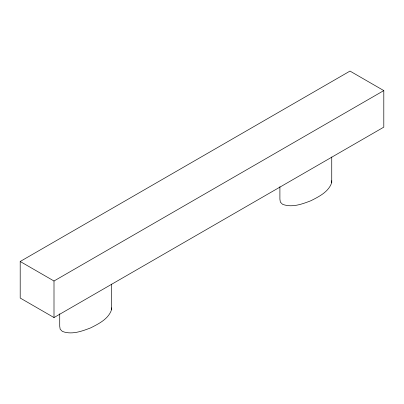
<?xml version="1.0" encoding="UTF-8"?>
<svg xmlns="http://www.w3.org/2000/svg" width="404" height="404" viewBox="0 0 404 404"><rect width="100%" height="100%" fill="white"/><g stroke="black" fill="none" stroke-linecap="round" stroke-linejoin="round"><path stroke-width="0.61" d="M111.565 284.133L111.565 309.631C108.585 318.943 98.854 323.715 90.733 327.851C81.906 331.255 71.68 335.052 62.357 331.396L60.171 329.22L59.721 326.275L59.721 313.832M331.74 157.015L331.74 182.517C328.765 191.824 319.034 196.597 310.908 200.732C302.086 204.136 291.855 207.934 282.537 204.278L280.351 202.101L279.901 199.157L279.901 186.714M20.2 261.489L350 71.084L383.8 90.597L383.8 127.144L54 317.554L20.2 298.036L20.2 261.489L54 281.002L383.8 90.597M331.472 180.75L331.74 182.517M111.292 307.868L111.565 309.631M54 281.002L54 317.554"/></g></svg>
